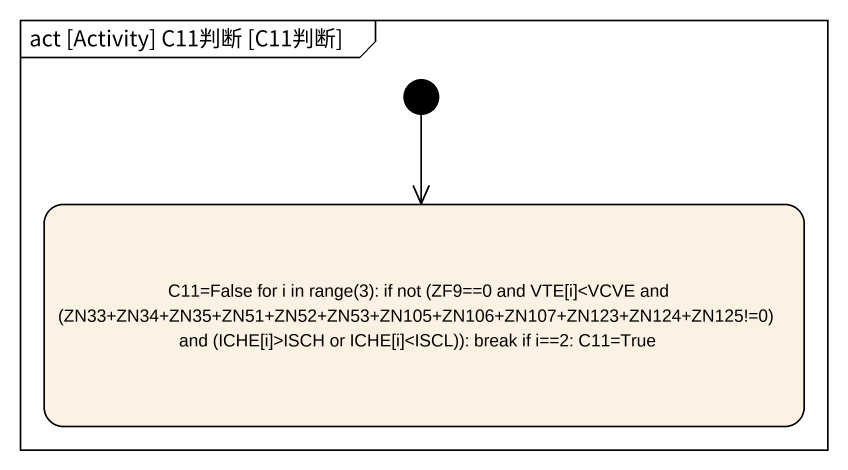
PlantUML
@startuml
mainframe act [Activity] C11判断 [C11判断]
hide empty description
state "C11=False for i in range(3): if not (ZF9==0 and VTE[i]<VCVE and (ZN33+ZN34+ZN35+ZN51+ZN52+ZN53+ZN105+ZN106+ZN107+ZN123+ZN124+ZN125!=0) and (ICHE[i]>ISCH or ICHE[i]<ISCL)): break if i==2: C11=True" as C11_False_for_i_in_range_3
[*] --> C11_False_for_i_in_range_3
@enduml
